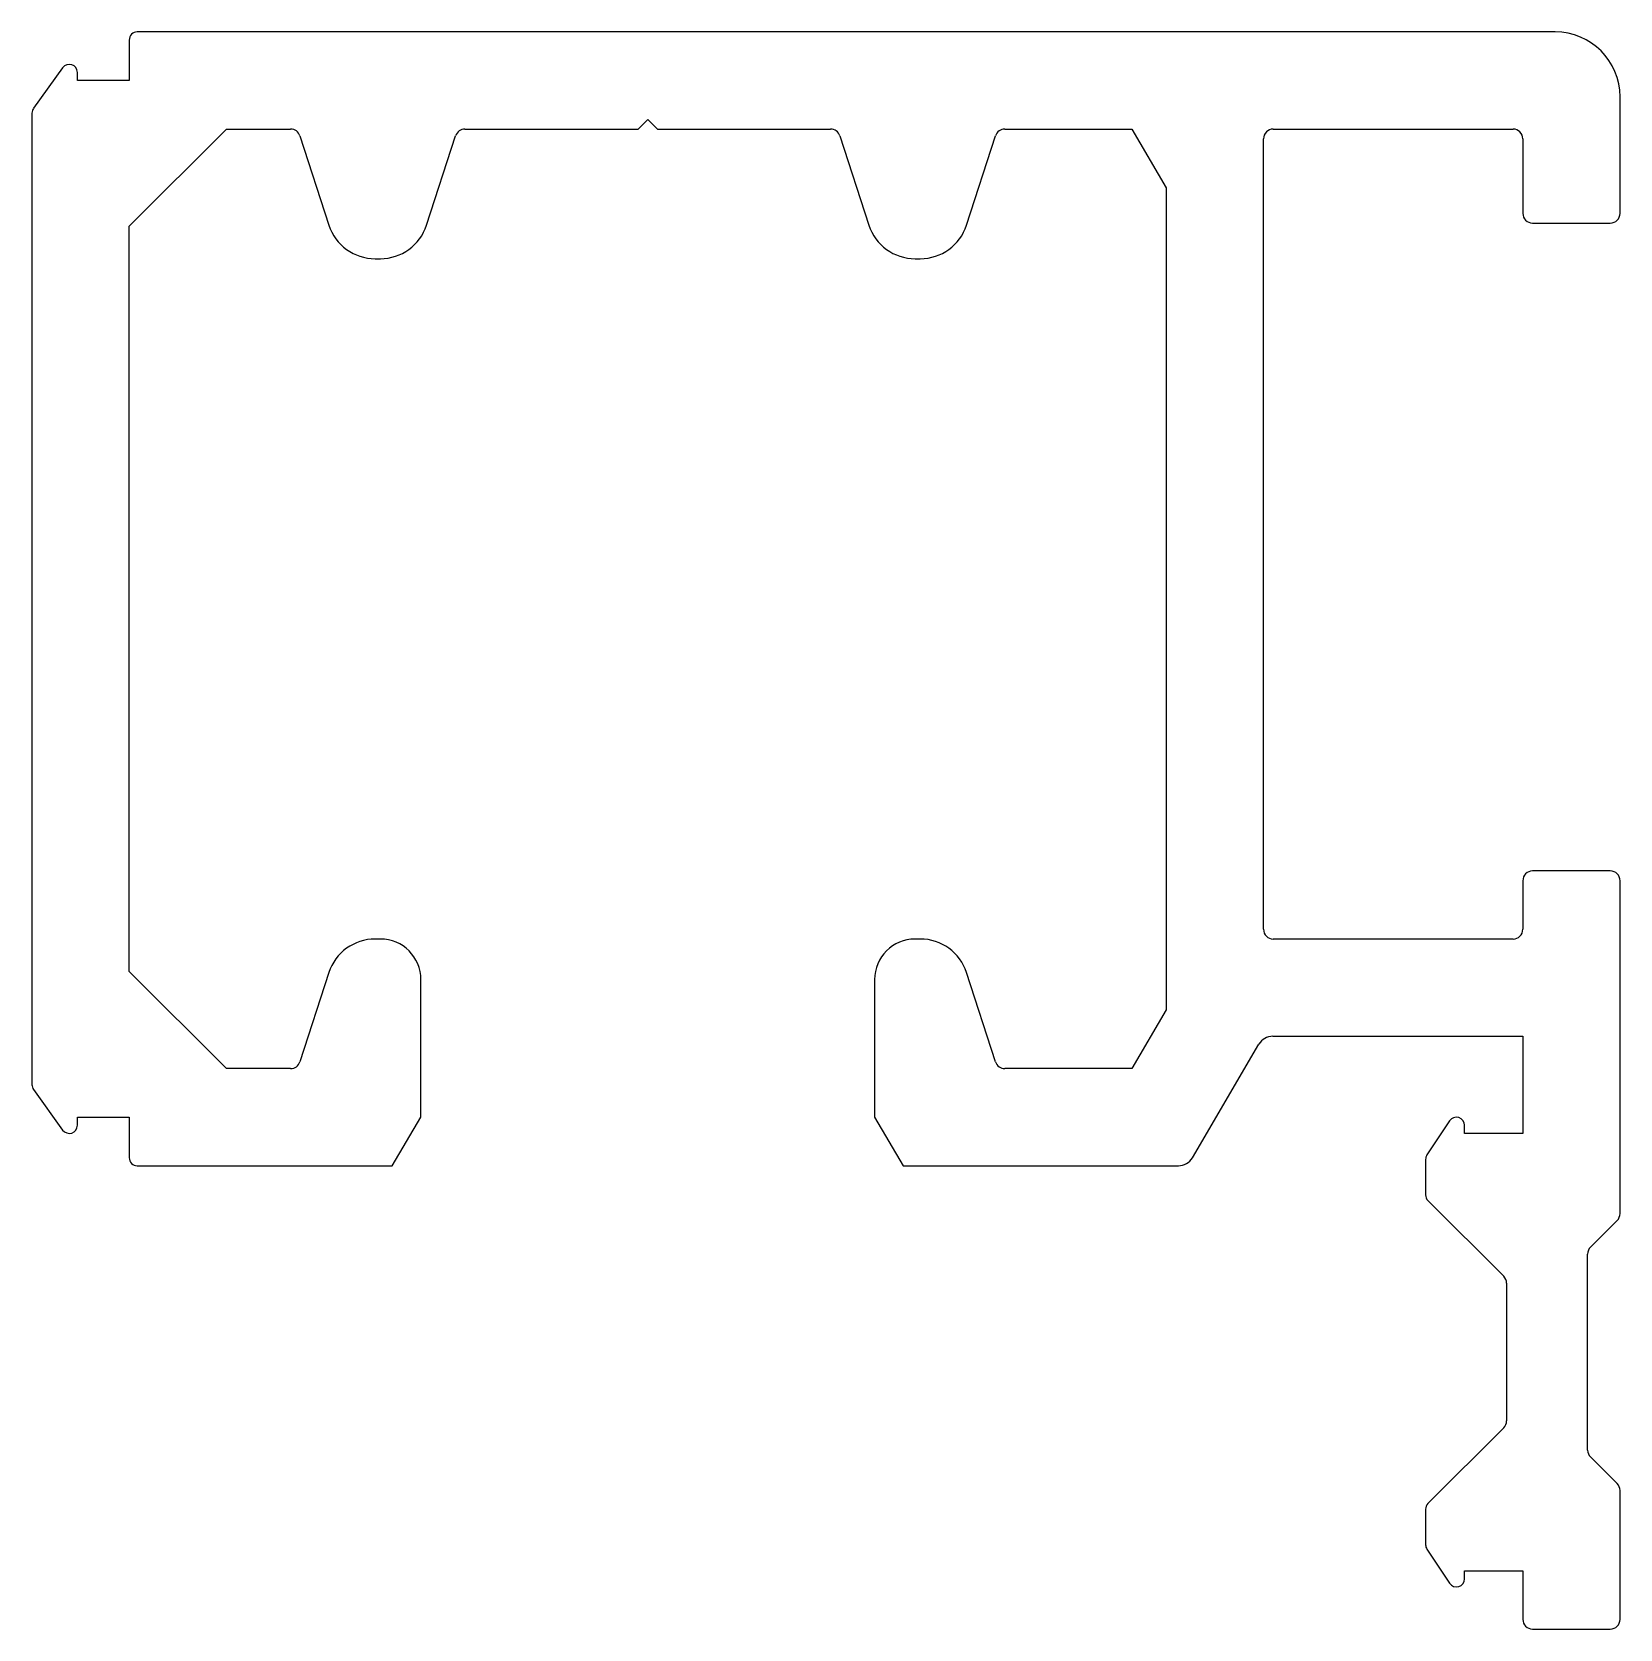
# Model space of a CAD drawing. Extents: x 680.2 to 729.2, y 451.8 to 501.1.
import ezdxf

# ---------------------------------------------------------------- set-up
doc = ezdxf.new("R2010")
doc.units = 0
doc.layers.get('0').update_dxf_attribs({"linetype": 'CONTINUOUS'})

msp = doc.modelspace()

# ---------------------------------------------------------------- linework, layer by layer
for p, q in [((683.186, 500.897), (683.186, 499.647)), ((727.186, 501.147), (683.436, 501.147)), ((681.133, 500.043), (680.233, 498.789)), ((681.586, 499.647), (681.586, 499.897)), ((683.186, 499.647), (681.586, 499.647)), ((729.186, 495.547), (729.186, 499.147)), ((680.186, 498.643), (680.186, 468.65)), ((698.886, 498.147), (699.186, 498.447)), ((699.186, 498.447), (699.486, 498.147)), ((683.186, 495.147), (686.186, 498.147)), ((686.186, 498.147), (688.168, 498.147)), ((688.453, 497.94), (689.349, 495.183)), ((692.362, 495.183), (693.258, 497.94)), ((693.544, 498.147), (698.886, 498.147)), ((699.486, 498.147), (704.828, 498.147)), ((705.113, 497.94), (706.009, 495.183)), ((709.023, 495.183), (709.918, 497.94)), ((710.204, 498.147), (714.126, 498.147)), ((714.126, 498.147), (715.186, 496.334)), ((718.486, 498.147), (725.886, 498.147)), ((718.186, 473.447), (718.186, 497.847)), ((726.186, 497.847), (726.186, 495.547)), ((715.186, 496.334), (715.186, 470.96)), ((683.186, 472.147), (683.186, 495.147)), ((726.486, 495.247), (728.886, 495.247)), ((690.776, 494.147), (690.936, 494.147)), ((707.436, 494.147), (707.596, 494.147)), ((726.186, 474.947), (726.186, 473.447)), ((728.886, 475.247), (726.486, 475.247)), ((729.186, 464.671), (729.186, 474.947)), ((690.936, 473.147), (690.776, 473.147)), ((707.596, 473.147), (707.436, 473.147)), ((725.886, 473.147), (718.486, 473.147)), ((686.186, 469.147), (683.186, 472.147)), ((689.349, 472.111), (688.453, 469.354)), ((692.186, 467.647), (692.186, 471.897)), ((706.186, 471.897), (706.186, 467.647)), ((709.918, 469.354), (709.023, 472.111)), ((715.186, 470.96), (714.126, 469.147)), ((715.991, 466.395), (718.041, 469.899)), ((718.473, 470.147), (726.186, 470.147)), ((726.186, 470.147), (726.186, 467.147)), ((688.168, 469.147), (686.186, 469.147)), ((714.126, 469.147), (710.204, 469.147)), ((680.233, 468.505), (681.133, 467.251)), ((681.586, 467.397), (681.586, 467.647)), ((681.586, 467.647), (683.186, 467.647)), ((683.186, 467.647), (683.186, 466.397)), ((691.304, 466.147), (692.186, 467.647)), ((706.186, 467.647), (707.068, 466.147)), ((723.928, 467.535), (723.228, 466.482)), ((724.386, 467.147), (724.386, 467.397)), ((726.186, 467.147), (724.386, 467.147)), ((683.436, 466.147), (691.304, 466.147)), ((707.068, 466.147), (715.56, 466.147)), ((723.186, 466.343), (723.186, 465.25)), ((723.259, 465.074), (725.598, 462.735)), ((728.274, 463.635), (729.098, 464.459)), ((728.186, 457.371), (728.186, 463.423)), ((725.686, 462.523), (725.686, 458.271)), ((725.598, 458.059), (723.259, 455.72)), ((729.098, 456.335), (728.274, 457.159)), ((729.186, 452.147), (729.186, 456.123)), ((723.186, 455.543), (723.186, 454.45)), ((723.228, 454.312), (723.928, 453.259)), ((724.386, 453.647), (726.186, 453.647)), ((724.386, 453.397), (724.386, 453.647)), ((726.186, 453.647), (726.186, 452.147)), ((726.486, 451.847), (728.886, 451.847))]:
    msp.add_line(p, q)
for centre, radius, start, end in [((683.436, 500.897), 0.25, 90, 180), ((727.186, 499.147), 2, 0, 90), ((681.336, 499.897), 0.25, 0, 144.3232), ((680.436, 498.643), 0.25, 144.3232, 180), ((688.168, 497.847), 0.3, 18.0042, 90), ((693.544, 497.847), 0.3, 90, 161.9958), ((704.828, 497.847), 0.3, 18.0042, 90), ((710.204, 497.847), 0.3, 90, 161.9958), ((718.486, 497.847), 0.3, 90, 180), ((725.886, 497.847), 0.3, 360, 90), ((726.486, 495.547), 0.3, 180, 270), ((728.886, 495.547), 0.3, 270, 0), ((690.776, 495.647), 1.5, 198.0042, 270), ((690.936, 495.647), 1.5, 270, 341.9958), ((707.436, 495.647), 1.5, 198.0042, 270), ((707.596, 495.647), 1.5, 270, 341.9958), ((726.486, 474.947), 0.3, 90, 180), ((728.886, 474.947), 0.3, 360, 90), ((718.486, 473.447), 0.3, 180, 270), ((725.886, 473.447), 0.3, 270, 0), ((690.776, 471.647), 1.5, 90, 161.9958), ((690.936, 471.897), 1.25, 0, 90), ((707.436, 471.897), 1.25, 90, 180), ((707.596, 471.647), 1.5, 18.0042, 90), ((718.473, 469.647), 0.5, 90, 149.6798), ((688.168, 469.447), 0.3, 270, 341.9958), ((710.204, 469.447), 0.3, 198.0042, 270), ((680.436, 468.65), 0.25, 180, 215.6768), ((681.336, 467.397), 0.25, 215.6768, 360), ((724.136, 467.397), 0.25, 0, 146.3992), ((683.436, 466.397), 0.25, 180, 270), ((715.56, 466.647), 0.5, 270, 329.6798), ((723.436, 466.343), 0.25, 146.3992, 180), ((723.436, 465.25), 0.25, 180, 225), ((728.886, 464.671), 0.3, 315, 360), ((728.486, 463.423), 0.3, 135, 180), ((725.386, 462.523), 0.3, 0, 45), ((725.386, 458.271), 0.3, 315, 360), ((728.486, 457.371), 0.3, 180, 225), ((728.886, 456.123), 0.3, 0, 45), ((723.436, 455.543), 0.25, 135, 180), ((723.436, 454.45), 0.25, 180, 213.6008), ((724.136, 453.397), 0.25, 213.6008, 0), ((726.486, 452.147), 0.3, 180, 270), ((728.886, 452.147), 0.3, 270, 0)]:
    msp.add_arc(centre, radius, start, end)

doc.saveas('drawing.dxf')
